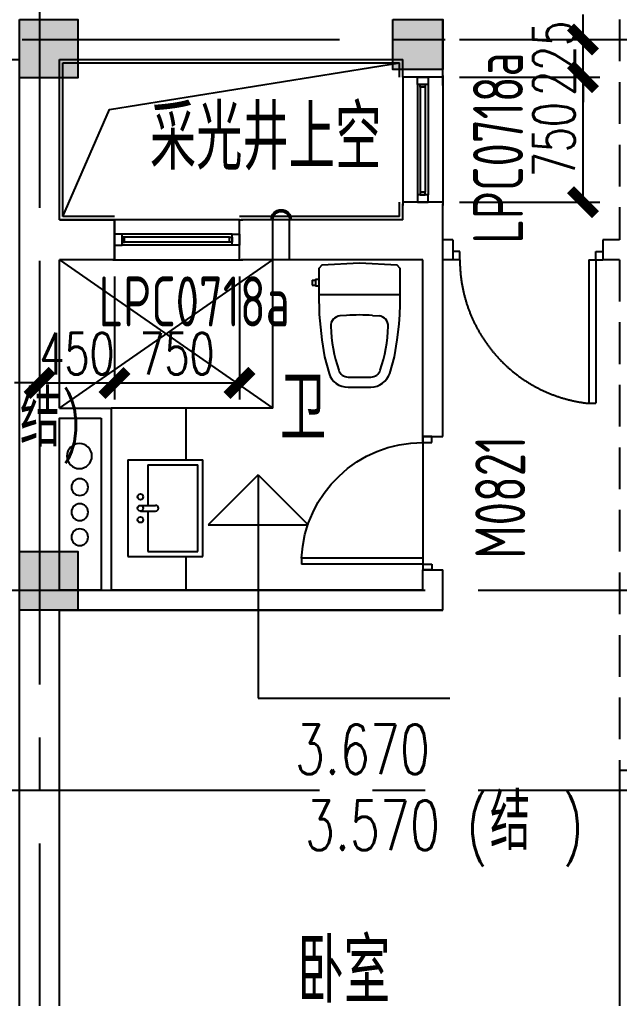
# Model space of a CAD drawing. Extents: x 296441 to 853063, y 459050 to 1117990.
# Drawn here: x 648778 to 652378, y 650121 to 655990 of the extents above; entities that cross this region are included whole.
import ezdxf

# ---------------------------------------------------------------- set-up
doc = ezdxf.new("R2010")
doc.units = 0
doc.header["$LTSCALE"] = 1000
for name, pattern in [('14-GRID$0$CENTER2', [28.575, 19.05, -3.175, 3.175, -3.175]), ('DZ-3-PLAN-FL01$0$DASHED2', [0.375, 0.25, -0.125]), ('E2-E3-FL02$0$E1-FL02$0$HIDDEN2', [4.7625, 3.175, -1.5875])]:
    doc.linetypes.add(name, pattern=pattern)
for name, color, linetype in [('0-COL-H1', 170, 'Continuous'), ('14-GRID$0$G-GRID', 9, '14-GRID$0$CENTER2'), ('DIM_ELEV', 3, 'Continuous'), ('DZ-3-PLAN-FL01$0$A-WALL', 1, 'Continuous'), ('DZ-TEXT-FL01$0$A-ROOM-IDEN', 4, 'Continuous'), ('E-TEXT-BS01-MI-14$0$A-WIND-IDEN', 33, 'Continuous'), ('E1-FL01$0$A-FIXT', 162, 'Continuous'), ('E1-FL02$0$A-FIXT', 162, 'Continuous'), ('E2-E3-FL02$0$A-WALL', 1, 'Continuous'), ('E2-E3-FL02$0$A-WALL-FNSH', 6, 'Continuous'), ('E2-E3-FL02$0$E1-FL02$0$A-DOOR', 4, 'Continuous'), ('E2-E3-FL02$0$E1-FL02$0$A-DOOR-IDEN', 115, 'Continuous'), ('E2-E3-FL02$0$E1-FL02$0$A-FLOR', 23, 'Continuous'), ('E2-E3-FL02$0$E1-FL02$0$A-HOLE', 211, 'Continuous'), ('E2-E3-FL02$0$E1-FL02$0$A-HOLE-MECH', 222, 'Continuous'), ('E2-E3-FL02$0$E1-FL02$0$A-OVLK', 140, 'Continuous'), ('E2-E3-FL02$0$E1-FL02$0$A-WALL', 1, 'Continuous'), ('E2-E3-FL02$0$E1-FL02$0$A-WALL-FNSH', 6, 'Continuous'), ('E2-E3-FL02$0$menchuangtao1$0$A-WALL', 1, 'Continuous'), ('E2-E3-FL03$0$E1-FL03$0$A-OVLK', 140, 'Continuous'), ('E2-E3-FL03$0$E1-FL03$0$A-SECT-WIND', 155, 'Continuous'), ('E2-E3-FL03$0$E1-FL03$0$A-SECT-WOOD', 17, 'Continuous'), ('E2-E3-FL03$0$E1-FL03$0$G-XREF', 2, 'Continuous'), ('PUB_TEXT', 7, 'Continuous'), ('WALL', 242, 'Continuous'), ('ZT1_Dim---标注---PM、LM、DY、JD', 252, 'Continuous')]:
    doc.layers.add(name, color=color, linetype=linetype)
doc.layers.add('E1-BS01-18-19$0$ENTR-DETL-P$0$A-ANNO-NPLT', color=215, linetype='Continuous', plot=False)
doc.styles.add('_TCH_DIM', font='SIMPLEX', dxfattribs={"bigfont": 'GBCBIG'})
doc.styles.get("Standard").update_dxf_attribs({"font": 'gbenor.shx', "bigfont": 'gbcbig.shx'})
doc.styles.add('ZT-DIMSTYLE', font='ROMANS.shx', dxfattribs={"width": 0.7, "bigfont": 'CHINESE.shx'})
doc.dimstyles.new('ZT-DIM100', dxfattribs={"dimscale": 100, "dimtxt": 2.5, "dimasz": 1.5, "dimexe": 1, "dimexo": 1, "dimgap": 0.5, "dimtad": 1, "dimdec": 0, "dimdsep": 46, "dimtxsty": 'ZT-DIMSTYLE', "dimblk": 'ARCHTICK', "dimcen": 2.5, "dimclrd": 175, "dimclre": 175, "dimclrt": 7, "dimazin": 2, "dimtfac": 1, "dimtix": 1, "dimtmove": 2, "dimatfit": 3, "dimfxl": 0, "dimarcsym": 0})

# ---------------------------------------------------------------- blocks, each defined once
blk = doc.blocks.new('yyyyij')
at = {"layer": 'DIM_ELEV'}
for p, q in [((750205.7, 150514.3), (749905.7, 150214.3)), ((750205.7, 150514.3), (750505.7, 150214.3)), ((750205.7, 150514.3), (750205.7, 149174.4)), ((749905.7, 150214.3), (750505.7, 150214.3)), ((750205.7, 149174.4), (751355.7, 149174.4))]:
    blk.add_line(p, q, dxfattribs=at)
at = {"layer": 'DZ-TEXT-FL01$0$A-ROOM-IDEN'}
for s, height, p in [('采光井上空', 385.82, (749555.3, 152343.1)), ('卫', 385.8, (750335.4, 150721.2)), ('卧室', 385.82, (750440.9, 147347.2))]:
    blk.add_text(s, height=height, dxfattribs=at).set_placement(p)
at = {"layer": 'E-TEXT-BS01-MI-14$0$A-WIND-IDEN', "width": 0.8}
for s, p in [('LPC0718a', (751794.5, 151899.9)), ('M0821', (751807.5, 150011.4))]:
    blk.add_text(s, height=300, rotation=90, dxfattribs=at).set_placement(p)
blk.add_text('LPC0718a', height=300, dxfattribs=at).set_placement((749247.3, 151403.4))
at = {"layer": 'PUB_TEXT', "style": '_TCH_DIM'}
for p in [(758375.5, 150682.6), (751595.7, 148264.4)]:
    blk.add_text('结', height=337.6, dxfattribs=at).set_placement(p)
at = {"layer": 'PUB_TEXT', "style": '_TCH_DIM', "width": 0.705882}
for s, p in [(')', (758621.2, 150682.6)), ('3.670', (750425.7, 148719.4)), ('(', (751455.7, 148264.4)), (')', (752031.5, 148264.4)), ('3.570', (750485.7, 148264.4))]:
    blk.add_text(s, height=297.5, dxfattribs=at).set_placement(p)
blk = doc.blocks.new('E2-E3-FL02$0$E1-FL02$0$M1')
for p, q in [((-153.2, 60), (-153.2, 880)), ((-153.2, 880), (-113.2, 880)), ((-113.2, 60), (-113.2, 880)), ((-933.2, 60), (-973.2, 60)), ((-973.2, 0), (-973.2, 60)), ((-933.2, 60), (-933.2, 0)), ((-153.2, 60), (-113.2, 60)), ((-113.2, 60), (-73.2, 60)), ((-113.2, 60), (-113.2, 0)), ((-73.2, 0), (-73.2, 60)), ((-933.2, 0), (-973.2, 0)), ((-113.2, 0), (-73.2, 0))]:
    blk.add_line(p, q)
blk.add_arc((-113.2, 60), 820, 92.79603, 180)
blk = doc.blocks.new('E2-E3-FL02$0$E1-FL02$0$G-PLAN-FL01$0$KM-900')
for p, q in [((0, -40), (0, 0)), ((47.4, -40), (47.4, 0)), ((47.4, -40), (0, -40)), ((47.4, -80), (47.4, -40)), ((862.7, -80), (862.7, -40)), ((0, -812.6), (0, -852.6)), ((47.4, -812.6), (0, -812.6)), ((47.4, -812.6), (47.4, -852.6))]:
    blk.add_line(p, q)
at = {"linetype": 'E2-E3-FL02$0$E1-FL02$0$HIDDEN2'}
for p, q in [((47.4, -40), (862.7, -40)), ((47.4, -80), (862.7, -80))]:
    blk.add_line(p, q, dxfattribs=at)
blk.add_arc((47.4, 7.4), 820, 270, 353.8837, dxfattribs=at)
blk = doc.blocks.new('E2-E3-FL02$0$E1-FL02$0$$0$Da-PLAN-FL02$0$qiuxingfengmao')
for p, q in [((0, 100), (240, 100)), ((0, 0), (240, 0))]:
    blk.add_line(p, q)
for radius in [60, 50]:
    blk.add_arc((240, 50), radius, 270, 90)
blk = doc.blocks.new('E1-FL02$0$B1 PLAN 1$0$SDFGSDFGSD')
for p, q in [((63782.4, 91478.7), (63782.4, 91028.7)), ((64362.4, 91478.7), (63782.4, 91478.7)), ((64362.4, 91478.7), (64362.4, 91028.7)), ((64055.2, 91403.7), (64055.2, 91312.3)), ((64089.5, 91403.7), (64089.5, 91312.3)), ((63812.4, 91358.7), (63812.4, 91058.7)), ((64055.2, 91358.7), (63812.4, 91358.7)), ((64332.4, 91358.7), (64089.5, 91358.7)), ((64332.4, 91358.7), (64332.4, 91058.7)), ((63782.4, 91028.7), (64362.4, 91028.7)), ((63812.4, 91058.7), (64332.4, 91058.7))]:
    blk.add_line(p, q)
for centre in [(64003.8, 91403.7), (64072.4, 91403.7), (64141, 91403.7)]:
    blk.add_circle(centre, 17.1)
blk.add_arc((64072.4, 91312.3), 17.1, 180, 0)
blk = doc.blocks.new('E1-FL01$0$321')
for p, q in [((-284.5, -102), (-284.5, -132)), ((-284.5, -102), (-264.5, -102)), ((-264.5, -97), (-244.5, -97)), ((-264.5, -97), (-264.5, -137)), ((-284.5, -132), (-264.5, -132)), ((-264.5, -137), (-244.5, -137)), ((-244.4, -188), (244.5, -188)), ((-77.4, -314), (-117.4, -317.1)), ((77.4, -314), (117.4, -317.1)), ((-68, -683), (68, -683))]:
    blk.add_line(p, q)
blk.add_lwpolyline([(225.6, -12), (0, 0), (-225.6, -12), (-244.5, -32), (-244.5, -178), (-242.8, -307.9), (-226.5, -461), (-209.3, -562.2), (-181.8, -661, 0.35122), (-68, -743), (68, -743, 0.322645), (181.8, -661), (209.3, -562.2), (226.5, -461), (237.7, -366.2), (242.8, -307.9), (244.5, -249.4), (244.5, -32)], format="xyb", close=True)
for centre, radius, start, end in [((-112.7, -376.9), 60, 94.44124, 182.13309), ((0, -1311), 1000, 85.55876, 94.44124), ((112.7, -376.9), 60, 357.86691, 85.55876), ((766.7, -344.2), 940, 182.13309, 198.47181), ((-766.7, -344.2), 940, 341.52819, 357.86691), ((-68, -623), 60, 198.47181, 270), ((68, -623), 60, 270, 341.52819)]:
    blk.add_arc(centre, radius, start, end)
blk = doc.blocks.new('*U1822')
at = {"layer": 'E2-E3-FL03$0$E1-FL03$0$A-SECT-WIND'}
for p, q in [((45, 32.5), (705, 32.5)), ((60, 15), (690, 15)), ((45, -32.5), (705, -32.5)), ((60, -15), (690, -15))]:
    blk.add_line(p, q, dxfattribs=at)
at = {"layer": 'E2-E3-FL03$0$E1-FL03$0$A-SECT-WOOD'}
for points in [[(0, 32.5), (45, 32.5), (45, -32.5), (0, -32.5)], [(60, 15), (60, -15), (45, -15), (45, 15)], [(690, 15), (690, -15), (705, -15), (705, 15)], [(750, 32.5), (705, 32.5), (705, -32.5), (750, -32.5)]]:
    blk.add_lwpolyline(points, close=True, dxfattribs=at)
blk = doc.blocks.new('FF12')
at = {"layer": 'DZ-3-PLAN-FL01$0$A-WALL', "color": 33, "linetype": 'DZ-3-PLAN-FL01$0$DASHED2'}
for p, q in [((669966.2, 102845.5), (669966.2, 101525.5)), ((669966.2, 101525.5), (670066.2, 101525.5)), ((670066.2, 101525.5), (670066.2, 101405.5)), ((670966.2, 101525.5), (671026.2, 101525.5)), ((670966.2, 101525.5), (670966.2, 101405.5)), ((669966.2, 101405.5), (670066.2, 101405.5)), ((669966.2, 101405.5), (669966.2, 98345.5)), ((670966.2, 101405.5), (671026.2, 101405.5))]:
    blk.add_line(p, q, dxfattribs=at)
at = {"layer": 'E1-BS01-18-19$0$ENTR-DETL-P$0$A-ANNO-NPLT'}
for centre, radius in [((673206.9, 100228.3), 75), ((673205.1, 100042.2), 50), ((673205.1, 99892.2), 50), ((673205.1, 99742.2), 50)]:
    blk.add_circle(centre, radius, dxfattribs=at)
at = {"layer": 'E1-FL01$0$A-FIXT'}
for p, q in [((672046.2, 100515.5), (672046.2, 101405.5)), ((673326.2, 100515.5), (672046.2, 101405.5)), ((673326.2, 101405.5), (672046.2, 100515.5)), ((672046.2, 100515.5), (672566.2, 100515.5)), ((672566.2, 100205.5), (672566.2, 100515.5)), ((672566.2, 100515.5), (673016.2, 100515.5))]:
    blk.add_line(p, q, dxfattribs=at)
at = {"layer": 'E1-FL02$0$A-FIXT'}
for p, q in [((672566.2, 100205.5), (672566.2, 100405.5)), ((672566.2, 99425.5), (672566.2, 99625.5))]:
    blk.add_line(p, q, dxfattribs=at)
at = {"layer": 'E2-E3-FL02$0$A-WALL'}
for p, q in [((671146.2, 99425.5), (673016.2, 99425.5)), ((673076.2, 99425.5), (673326.2, 99425.5)), ((671026.2, 99305.5), (673326.2, 99305.5))]:
    blk.add_line(p, q, dxfattribs=at)
for points in [[(673326.2, 101645.5), (672996.2, 101645.5), (672996.2, 101405.5), (673326.2, 101405.5)], [(673326.2, 100515.5), (673326.2, 101405.5)], [(673326.2, 99425.5), (673326.2, 100455.5), (673076.2, 100455.5)]]:
    blk.add_lwpolyline(points, dxfattribs=at)
at = {"layer": 'E2-E3-FL02$0$A-WALL-FNSH'}
blk.add_lwpolyline([(673306.2, 101665.5), (673306.2, 102585.5)], dxfattribs=at)
at = {"layer": 'E2-E3-FL02$0$E1-FL02$0$A-FLOR'}
blk.add_line((671146.2, 100345.5), (671146.2, 99545.5), dxfattribs=at)
at = {"layer": 'E2-E3-FL02$0$E1-FL02$0$A-HOLE'}
blk.add_lwpolyline([(673306.2, 101665.5), (673026.2, 102305.5), (671286.2, 102585.5)], dxfattribs=at)
at = {"layer": 'E2-E3-FL02$0$E1-FL02$0$A-OVLK'}
for p, q in [((671026.2, 102510.5), (671026.2, 101740.5)), ((673006.2, 101405.5), (672236.2, 101405.5))]:
    blk.add_line(p, q, dxfattribs=at)
at = {"layer": 'E2-E3-FL02$0$E1-FL02$0$A-WALL'}
for p, q in [((671026.2, 102450.5), (671026.2, 102845.5)), ((664296.2, 102605.5), (663966.2, 102605.5)), ((673326.2, 102605.5), (671266.2, 102605.5)), ((671266.2, 102510.5), (671266.2, 102605.5)), ((673326.2, 101645.5), (673326.2, 102605.5)), ((671026.2, 100345.5), (671026.2, 101740.5)), ((671266.2, 101645.5), (671266.2, 101740.5)), ((671266.2, 101645.5), (672236.2, 101645.5)), ((673006.2, 101645.5), (673326.2, 101645.5)), ((671146.2, 101405.5), (672236.2, 101405.5)), ((671146.2, 100345.5), (671146.2, 101405.5)), ((673006.2, 101405.5), (673326.2, 101405.5)), ((671146.2, 100345.5), (671026.2, 100345.5)), ((671146.2, 99545.5), (671026.2, 99545.5)), ((671026.2, 99305.5), (671026.2, 99545.5)), ((671146.2, 99425.5), (671146.2, 99545.5)), ((673016.2, 99425.5), (671146.2, 99425.5)), ((673326.2, 99425.5), (673076.2, 99425.5)), ((673326.2, 99305.5), (671026.2, 99305.5)), ((673326.2, 95345.5), (673326.2, 99305.5)), ((669966.2, 98345.5), (669206.2, 98345.5)), ((669966.2, 98345.5), (669966.2, 95345.5))]:
    blk.add_line(p, q, dxfattribs=at)
at = {"layer": 'E2-E3-FL02$0$E1-FL02$0$A-WALL-FNSH'}
for p, q in [((673306.2, 102585.5), (671286.2, 102585.5)), ((671286.2, 102500.5), (671286.2, 102585.5)), ((673306.2, 101665.5), (673306.2, 102585.5)), ((671286.2, 101665.5), (671286.2, 101750.5)), ((671286.2, 101665.5), (672246.2, 101665.5)), ((672996.2, 101665.5), (673306.2, 101665.5))]:
    blk.add_line(p, q, dxfattribs=at)
at = {"layer": 'E2-E3-FL02$0$menchuangtao1$0$A-WALL'}
for p, q in [((671026.2, 102500.5), (671026.2, 102520.5)), ((671026.2, 102500.5), (671266.2, 102500.5)), ((671266.2, 102500.5), (671266.2, 102520.5)), ((671026.2, 101750.5), (671266.2, 101750.5)), ((671026.2, 101750.5), (671026.2, 101730.5)), ((671266.2, 101750.5), (671266.2, 101730.5)), ((672246.2, 101645.5), (672226.2, 101645.5)), ((672246.2, 101405.5), (672246.2, 101645.5)), ((672996.2, 101405.5), (672996.2, 101645.5)), ((672996.2, 101645.5), (673016.2, 101645.5)), ((672246.2, 101405.5), (672226.2, 101405.5)), ((672996.2, 101405.5), (673016.2, 101405.5))]:
    blk.add_line(p, q, dxfattribs=at)
at = {"layer": 'E2-E3-FL03$0$E1-FL03$0$A-OVLK'}
for p, q in [((671266.2, 102500.5), (671266.2, 101750.5)), ((672246.2, 101645.5), (672996.2, 101645.5))]:
    blk.add_line(p, q, dxfattribs=at)
at = {"layer": 'WALL'}
for p, q in [((673326.2, 100515.5), (673016.2, 100515.5)), ((673016.2, 100515.5), (673016.2, 99425.5)), ((673076.2, 100455.5), (673076.2, 99425.5))]:
    blk.add_line(p, q, dxfattribs=at)
at = {"layer": 'E1-FL01$0$A-FIXT', "extrusion": (0, 0, -1), "zscale": -1}
blk.add_blockref('E1-FL01$0$321', (-671526.2, 101385.5), dxfattribs=at)
at = {"layer": 'E1-FL02$0$A-FIXT', "extrusion": (0, 0, -1), "zscale": -1, "rotation": 90}
blk.add_blockref('E1-FL02$0$B1 PLAN 1$0$SDFGSDFGSD', (-581437.5, 35843.1), dxfattribs=at)
at = {"layer": 'E2-E3-FL02$0$E1-FL02$0$A-DOOR', "xscale": 0.8888888889923692, "yscale": 0.8888888889923692, "zscale": 0.8888888889923692, "rotation": 270}
blk.add_blockref('E2-E3-FL02$0$E1-FL02$0$M1', (671092.9, 99480.5), dxfattribs=at)
at = {"layer": 'E2-E3-FL02$0$E1-FL02$0$A-DOOR-IDEN', "extrusion": (0, 0, -1), "xscale": 1.055555555503815, "yscale": 1.055555555503815, "zscale": -1.055555555503815, "rotation": 270}
blk.add_blockref('E2-E3-FL02$0$E1-FL02$0$G-PLAN-FL01$0$KM-900', (-670066.2, 101455.5), dxfattribs=at)
at = {"layer": 'E2-E3-FL02$0$E1-FL02$0$A-HOLE-MECH', "rotation": 90}
blk.add_blockref('E2-E3-FL02$0$E1-FL02$0$$0$Da-PLAN-FL02$0$qiuxingfengmao', (672046.2, 101405.5), dxfattribs=at)
at = {"layer": 'E2-E3-FL03$0$E1-FL03$0$G-XREF', "extrusion": (0, 0, -1), "zscale": -1}
for p, rotation in [((-671146.2, 102500.5), 270), ((-672246.2, 101525.5), 180)]:
    blk.add_blockref('*U1822', p, dxfattribs=dict(at, rotation=rotation))
blk = doc.blocks.new('_ArchTick')
at = {"color": 0, "linetype": 'ByBlock', "const_width": 0.4}
blk.add_lwpolyline([(-0.5, -0.5), (0.5, 0.5)], dxfattribs=at)
blk = doc.blocks.new('*D1837')
at = {"layer": 'Defpoints', "color": 0, "ltscale": 1000, "transparency": 16777216}
for p in [(649348.5, 654549.5), (650098.5, 654549.5), (650098.5, 653811.3)]:
    blk.add_point(p, dxfattribs=at)
at = {"layer": 'ZT1_Dim---标注---PM、LM、DY、JD', "color": 175, "linetype": 'ByBlock', "lineweight": -2, "ltscale": 1000, "transparency": 16777216}
for p, q in [((649348.5, 654449.5), (649348.5, 653711.3)), ((650098.5, 654449.5), (650098.5, 653711.3)), ((649348.5, 653811.3), (650098.5, 653811.3))]:
    blk.add_line(p, q, dxfattribs=at)
at = {"layer": 'ZT1_Dim---标注---PM、LM、DY、JD', "color": 175, "lineweight": -2, "ltscale": 1000, "transparency": 16777216, "xscale": 150, "yscale": 150, "zscale": 150, "rotation": 180}
blk.add_blockref('_ArchTick', (649348.5, 653811.3), dxfattribs=at)
at = {"layer": 'ZT1_Dim---标注---PM、LM、DY、JD', "color": 175, "lineweight": -2, "ltscale": 1000, "transparency": 16777216, "xscale": 150, "yscale": 150, "zscale": 150}
blk.add_blockref('_ArchTick', (650098.5, 653811.3), dxfattribs=at)
at = {"layer": 'ZT1_Dim---标注---PM、LM、DY、JD', "color": 7, "ltscale": 1000, "transparency": 16777216, "insert": (649723.5, 653986.3), "char_height": 250, "attachment_point": 5, "style": 'ZT-DIMSTYLE'}
blk.add_mtext('750', dxfattribs=at)
blk = doc.blocks.new('*D1838')
at = {"layer": 'Defpoints', "color": 0, "ltscale": 1000, "transparency": 16777216}
for p in [(648898.5, 654549.5), (649348.5, 654549.5), (649348.5, 653811.3)]:
    blk.add_point(p, dxfattribs=at)
at = {"layer": 'ZT1_Dim---标注---PM、LM、DY、JD', "color": 175, "linetype": 'ByBlock', "lineweight": -2, "ltscale": 1000, "transparency": 16777216}
for p, q in [((648898.5, 654449.5), (648898.5, 653711.3)), ((649348.5, 654449.5), (649348.5, 653711.3)), ((648898.5, 653811.3), (648748.5, 653811.3)), ((648898.5, 653811.3), (649348.5, 653811.3)), ((649348.5, 653811.3), (649498.5, 653811.3))]:
    blk.add_line(p, q, dxfattribs=at)
at = {"layer": 'ZT1_Dim---标注---PM、LM、DY、JD', "color": 175, "lineweight": -2, "ltscale": 1000, "transparency": 16777216, "xscale": 150, "yscale": 150, "zscale": 150}
blk.add_blockref('_ArchTick', (648898.5, 653811.3), dxfattribs=at)
at = {"layer": 'ZT1_Dim---标注---PM、LM、DY、JD', "color": 175, "lineweight": -2, "ltscale": 1000, "transparency": 16777216, "xscale": 150, "yscale": 150, "zscale": 150, "rotation": 180}
blk.add_blockref('_ArchTick', (649348.5, 653811.3), dxfattribs=at)
at = {"layer": 'ZT1_Dim---标注---PM、LM、DY、JD', "color": 7, "ltscale": 1000, "transparency": 16777216, "insert": (649123.5, 653986.3), "char_height": 250, "attachment_point": 5, "style": 'ZT-DIMSTYLE'}
blk.add_mtext('450', dxfattribs=at)
blk = doc.blocks.new('*D1835')
at = {"layer": 'Defpoints', "color": 0, "ltscale": 1000, "transparency": 16777216}
for p in [(651318.5, 655869.5), (652160.1, 655869.5), (651318.5, 655644.5)]:
    blk.add_point(p, dxfattribs=at)
at = {"layer": 'ZT1_Dim---标注---PM、LM、DY、JD', "color": 175, "linetype": 'ByBlock', "lineweight": -2, "ltscale": 1000, "transparency": 16777216}
for p, q in [((652160.1, 655869.5), (652160.1, 656019.5)), ((651418.5, 655869.5), (652260.1, 655869.5)), ((652160.1, 655644.5), (652160.1, 655869.5)), ((651418.5, 655644.5), (652260.1, 655644.5)), ((652160.1, 655644.5), (652160.1, 655494.5))]:
    blk.add_line(p, q, dxfattribs=at)
at = {"layer": 'ZT1_Dim---标注---PM、LM、DY、JD', "color": 175, "lineweight": -2, "ltscale": 1000, "transparency": 16777216, "xscale": 150, "yscale": 150, "zscale": 150}
for p, rotation in [((652160.1, 655869.5), 270), ((652160.1, 655644.5), 90)]:
    blk.add_blockref('_ArchTick', p, dxfattribs=dict(at, rotation=rotation))
at = {"layer": 'ZT1_Dim---标注---PM、LM、DY、JD', "color": 7, "ltscale": 1000, "transparency": 16777216, "insert": (651985.1, 655757), "char_height": 250, "attachment_point": 5, "rotation": 90, "style": 'ZT-DIMSTYLE'}
blk.add_mtext('225', dxfattribs=at)
blk = doc.blocks.new('*D1836')
at = {"layer": 'Defpoints', "color": 0, "ltscale": 1000, "transparency": 16777216}
for p in [(651318.5, 655644.5), (652160.1, 655644.5), (651318.5, 654894.5)]:
    blk.add_point(p, dxfattribs=at)
at = {"layer": 'ZT1_Dim---标注---PM、LM、DY、JD', "color": 175, "linetype": 'ByBlock', "lineweight": -2, "ltscale": 1000, "transparency": 16777216}
for p, q in [((651418.5, 655644.5), (652260.1, 655644.5)), ((652160.1, 654894.5), (652160.1, 655644.5)), ((651418.5, 654894.5), (652260.1, 654894.5))]:
    blk.add_line(p, q, dxfattribs=at)
at = {"layer": 'ZT1_Dim---标注---PM、LM、DY、JD', "color": 175, "lineweight": -2, "ltscale": 1000, "transparency": 16777216, "xscale": 150, "yscale": 150, "zscale": 150}
for p, rotation in [((652160.1, 655644.5), 90), ((652160.1, 654894.5), 270)]:
    blk.add_blockref('_ArchTick', p, dxfattribs=dict(at, rotation=rotation))
at = {"layer": 'ZT1_Dim---标注---PM、LM、DY、JD', "color": 7, "ltscale": 1000, "transparency": 16777216, "insert": (651985.1, 655269.5), "char_height": 250, "attachment_point": 5, "rotation": 90, "style": 'ZT-DIMSTYLE'}
blk.add_mtext('750', dxfattribs=at)

msp = doc.modelspace()

# ---------------------------------------------------------------- linework, layer by layer
at = {"layer": '0-COL-H1'}
for points in [[(648778.5, 655989.5), (649128.5, 655989.5), (649128.5, 655639.5), (648778.5, 655639.5)], [(648778.5, 655989.5), (649128.5, 655989.5), (649128.5, 655639.5), (648778.5, 655639.5)], [(651018.5, 655989.5), (651318.5, 655989.5), (651318.5, 655689.5), (651018.5, 655689.5)], [(648778.5, 652799.5), (649128.5, 652799.5), (649128.5, 652449.5), (648778.5, 652449.5)], [(648778.5, 652799.5), (649128.5, 652799.5), (649128.5, 652449.5), (648778.5, 652449.5)]]:
    msp.add_lwpolyline(points, close=True, dxfattribs=at)
at = {"layer": '0-COL-H1', "color": 254}
for points in [[(649128.5, 655639.5), (649128.5, 655989.5), (648778.5, 655639.5), (648778.5, 655989.5)], [(649128.5, 655639.5), (649128.5, 655989.5), (648778.5, 655639.5), (648778.5, 655989.5)], [(651318.5, 655689.5), (651318.5, 655989.5), (651018.5, 655689.5), (651018.5, 655989.5)], [(649128.5, 652449.5), (649128.5, 652799.5), (648778.5, 652449.5), (648778.5, 652799.5)], [(649128.5, 652449.5), (649128.5, 652799.5), (648778.5, 652449.5), (648778.5, 652799.5)]]:
    msp.add_solid(points, dxfattribs=at)
at = {"layer": '14-GRID$0$G-GRID', "color": 8, "ltscale": 0.1}
for p, q in [((648898.5, 671053.2), (648898.5, 638294.8)), ((620218.5, 655869.5), (674432.5, 655869.5)), ((620098.5, 652569.5), (674432.5, 652569.5)), ((620098.5, 651369.5), (674432.5, 651369.5))]:
    msp.add_line(p, q, dxfattribs=at)
at = {"layer": 'E2-E3-FL02$0$E1-FL02$0$A-WALL'}
msp.add_line((648778.5, 648249.5), (648778.5, 655749.5), dxfattribs=at)

# ---------------------------------------------------------------- block references
for p in [(-109594.5, 502746.1), (-99994.5, 502746.1)]:
    msp.add_blockref('yyyyij', p)
at = {"xscale": -1}
for p in [(1312744.7, 553144), (1322344.7, 553144)]:
    msp.add_blockref('FF12', p, dxfattribs=at)

# ---------------------------------------------------------------- dimensions: what is measured, and where the dimension line sits
at = {"layer": 'ZT1_Dim---标注---PM、LM、DY、JD', "ltscale": 1000}
for base, p1, p2, picture, middle in [((652160.1, 655869.5), (651318.5, 655644.5), (651318.5, 655869.5), '*D1835', (651985.1, 655757)), ((652160.1, 655644.5), (651318.5, 654894.5), (651318.5, 655644.5), '*D1836', (651985.1, 655269.5))]:
    dim = msp.add_linear_dim(base=base, p1=p1, p2=p2, angle=90, dimstyle='ZT-DIM100', dxfattribs=at)
    dim.commit()
    dim.dimension.update_dxf_attribs({"geometry": picture, "text_midpoint": middle})
for base, p1, p2, picture, middle in [((649348.5, 653811.3), (648898.5, 654549.5), (649348.5, 654549.5), '*D1838', (649123.5, 653986.3)), ((650098.5, 653811.3), (649348.5, 654549.5), (650098.5, 654549.5), '*D1837', (649723.5, 653986.3))]:
    dim = msp.add_linear_dim(base=base, p1=p1, p2=p2, dimstyle='ZT-DIM100', dxfattribs=at)
    dim.commit()
    dim.dimension.update_dxf_attribs({"geometry": picture, "text_midpoint": middle})

doc.saveas('drawing.dxf')
